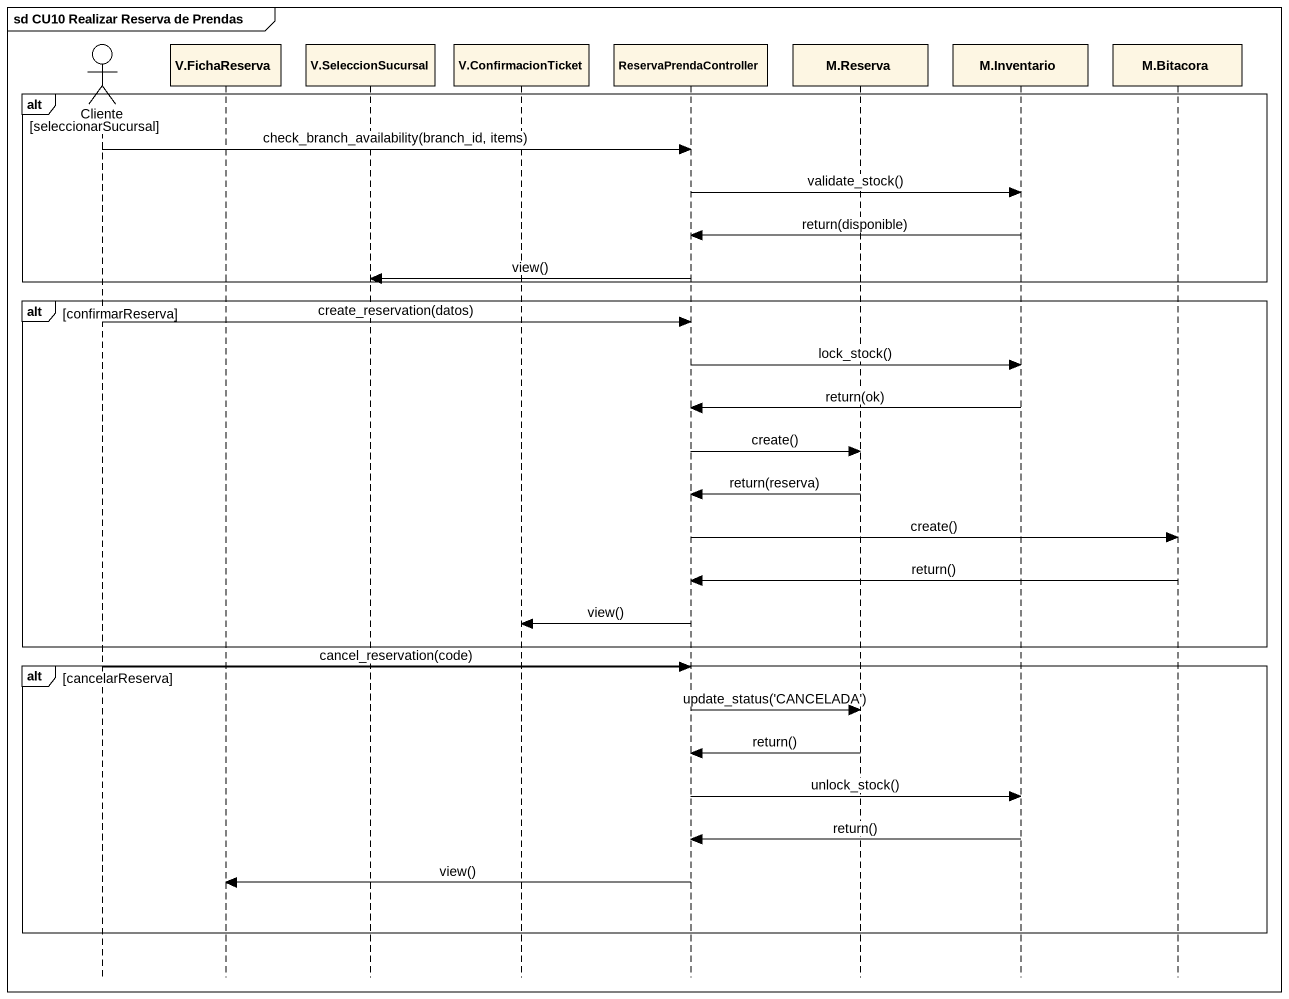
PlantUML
@startuml
mainframe sd CU10 Realizar Reserva de Prendas
hide footbox
actor Cliente
participant "V.FichaReserva" as V_FichaReserva
participant "V.SeleccionSucursal" as V_SeleccionSucursal
participant "V.ConfirmacionTicket" as V_ConfirmacionTicket
participant ReservaPrendaController
participant "M.Reserva" as M_Reserva
participant "M.Inventario" as M_Inventario
participant "M.Bitacora" as M_Bitacora

alt seleccionarSucursal
  Cliente -> ReservaPrendaController : check_branch_availability(branch_id, items)
  ReservaPrendaController -> M_Inventario : validate_stock()
  M_Inventario -> ReservaPrendaController : return(disponible)
  ReservaPrendaController -> V_SeleccionSucursal : view()
end
alt confirmarReserva
  Cliente -> ReservaPrendaController : create_reservation(datos)
  ReservaPrendaController -> M_Inventario : lock_stock()
  M_Inventario -> ReservaPrendaController : return(ok)
  ReservaPrendaController -> M_Reserva : create()
  M_Reserva -> ReservaPrendaController : return(reserva)
  ReservaPrendaController -> M_Bitacora : create()
  M_Bitacora -> ReservaPrendaController : return()
  ReservaPrendaController -> V_ConfirmacionTicket : view()
end
alt cancelarReserva
  Cliente -> ReservaPrendaController : cancel_reservation(code)
  ReservaPrendaController -> M_Reserva : update_status('CANCELADA')
  M_Reserva -> ReservaPrendaController : return()
  ReservaPrendaController -> M_Inventario : unlock_stock()
  M_Inventario -> ReservaPrendaController : return()
  ReservaPrendaController -> V_FichaReserva : view()
end
@enduml
